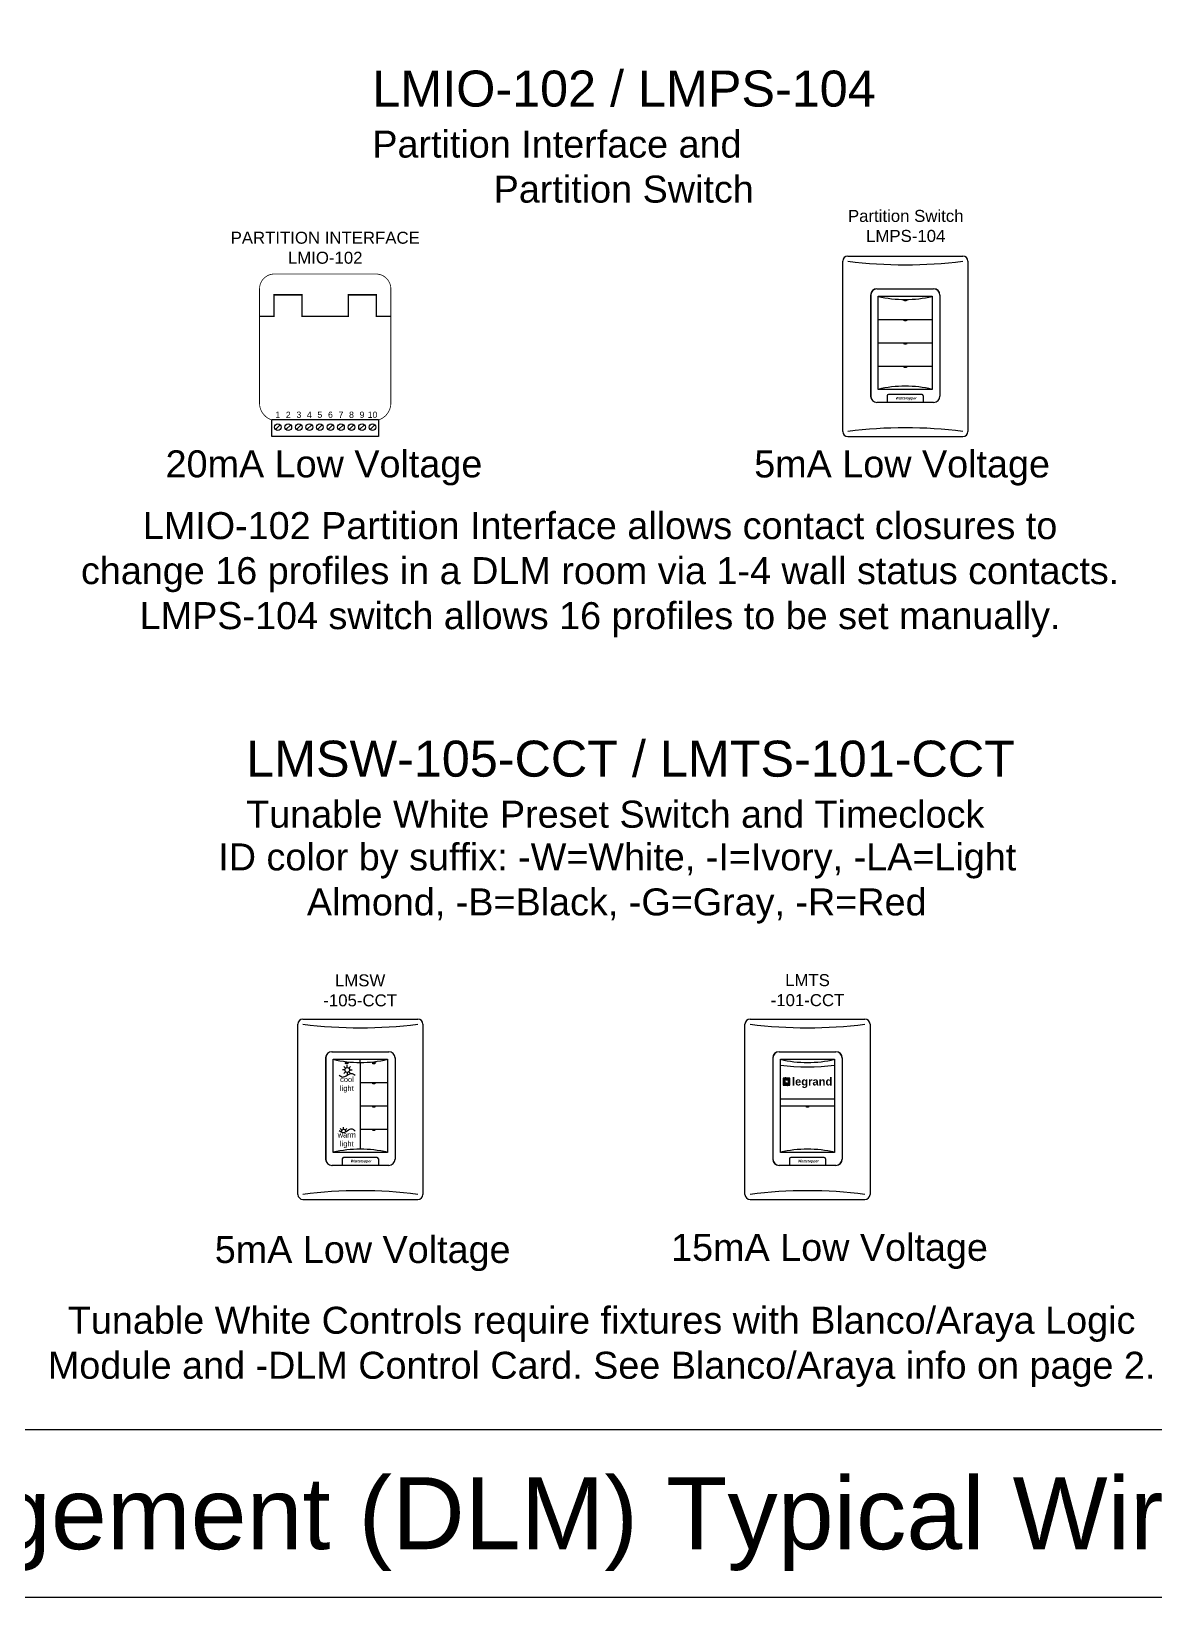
# Model space of a CAD drawing. Header units: inches. Extents: x 59 to 3361, y -1026 to 1732.
# Drawn here: x 2022.3 to 2233, y 38 to 331.7 of the extents above; entities that cross this region are included whole.
import ezdxf

# ---------------------------------------------------------------- set-up
doc = ezdxf.new("R2010")
doc.units = ezdxf.units.IN
doc.header["$MEASUREMENT"] = 0
doc.styles.add('ARIAL', font='arial.ttf')

# ---------------------------------------------------------------- blocks, each defined once
blk = doc.blocks.new('WallPlate1Gang')
for p, q in [((-11.72, 0.96), (-11.72, 32.87)), ((-10.76, 33.83), (10.76, 33.83)), ((11.72, 32.87), (11.72, 0.96)), ((-6.49, 26.51), (-6.49, 7.57)), ((-5.31, 27.69), (5.31, 27.69)), ((6.49, 26.51), (6.49, 7.57)), ((5.31, 6.39), (-5.31, 6.39)), ((-10.76, 0), (10.76, 0))]:
    blk.add_line(p, q)
for centre, radius, start, end in [((-10.76, 32.87), 0.96, 90, 180), ((0, 117.5), 85.31, 262.7571, 277.2429), ((10.76, 32.87), 0.96, 0, 90), ((-5.31, 26.51), 1.18, 90, 180), ((5.31, 26.51), 1.18, 0, 90), ((-5.31, 7.57), 1.18, 180, 270), ((5.31, 7.57), 1.18, 270, 0), ((-10.76, 0.96), 0.96, 180, 270), ((0, -83.67), 85.31, 82.7571, 97.2429), ((10.76, 0.96), 0.96, 270, 0)]:
    blk.add_arc(centre, radius, start, end)
blk = doc.blocks.new('*U113')
blk.add_blockref('WallPlate1Gang', (0, -0.01))
blk = doc.blocks.new('*U288')
for p, q in [((-5.32, 21.31), (5.32, 21.31)), ((-6.5, 20.13), (-6.5, 1.18)), ((-5.07, 2.44), (-5.07, 19.89)), ((-5.07, 19.89), (5.07, 19.89)), ((-5.07, 19.89), (5.07, 19.89)), ((-0.33, 19.29), (-0.33, 19.19)), ((0.33, 19.29), (0.33, 19.19)), ((5.07, 19.89), (5.07, 2.44)), ((6.5, 20.13), (6.5, 1.18)), ((-5.07, 15.52), (0, 15.52)), ((-0.33, 15.53), (-0.33, 15.42)), ((0, 15.52), (5.07, 15.52)), ((0.33, 15.53), (0.33, 15.42)), ((-5.07, 11.16), (0, 11.16)), ((-0.33, 11.17), (-0.33, 11.06)), ((0, 11.16), (5.07, 11.16)), ((0.33, 11.17), (0.33, 11.06)), ((-5.07, 6.8), (0, 6.8)), ((-0.33, 6.81), (-0.33, 6.7)), ((0, 6.8), (5.07, 6.8)), ((0.33, 6.81), (0.33, 6.7)), ((5.32, 0), (-5.32, 0)), ((5.07, 2.44), (-5.07, 2.44)), ((5.07, 2.44), (-5.07, 2.44)), ((-3.38, 1.24), (-3.38, 0)), ((3.14, 1.48), (-3.14, 1.48)), ((3.38, 1.24), (3.38, 0))]:
    blk.add_line(p, q)
for centre, radius, start, end in [((-5.32, 20.13), 1.18, 90, 180), ((5.32, 20.13), 1.18, 0, 90), ((0, 41.25), 21.96, 256.6482, 283.3518), ((0, 19.73), 0.639, 238.6629, 301.3371), ((0, 15.97), 0.639, 238.6629, 301.3371), ((0, 11.61), 0.639, 238.6629, 301.3371), ((0, 7.25), 0.639, 238.6629, 301.3371), ((0, -18.92), 21.96, 76.6482, 103.3518), ((-5.32, 1.18), 1.18, 180, 270), ((-3.14, 1.24), 0.239, 90, 180), ((3.14, 1.24), 0.239, 0, 90), ((5.32, 1.18), 1.18, 270, 0)]:
    blk.add_arc(centre, radius, start, end)
at = {"style": 'ARIAL'}
for s, insert, char_height, width, attachment_point in [('Partition Switch\\PLMPS-104', (0.09, 36.09), 2.25, 40.9705, 2), ('{\\fArial|b1|i1|c0|p34;Wattstopper}', (-1.79, 1.04), 0.4798, 3.7953, 1)]:
    blk.add_mtext(s, dxfattribs=dict(at, insert=insert, char_height=char_height, width=width, attachment_point=attachment_point))
blk = doc.blocks.new('LMIO-102_TW')
for p, q in [((-9.33, -21.22), (-8.44, -20.32)), ((-7.35, -21.22), (-6.46, -20.32)), ((-5.38, -21.22), (-4.49, -20.32)), ((-3.41, -21.22), (-2.51, -20.32)), ((-1.43, -21.22), (-0.54, -20.32)), ((0.54, -21.22), (1.43, -20.32)), ((2.51, -21.22), (3.41, -20.32)), ((4.49, -21.22), (5.38, -20.32)), ((6.46, -21.22), (7.36, -20.32)), ((8.44, -21.22), (9.33, -20.32))]:
    blk.add_line(p, q)
at = {"linetype": 'Continuous', "const_width": 0.144}
for points in [[(0.01, 7.94), (-9.52, 7.94, 0.414214), (-12.3, 5.15), (-12.3, -16.47, 0.302646), (-10.02, -19.42, 0.302646)], [(0.01, 7.94), (9.53, 7.94, -0.414214), (12.31, 5.15), (12.31, -16.47, -0.303521), (10.02, -19.42, -0.303521)]]:
    blk.add_lwpolyline(points, format="xyb", dxfattribs=at)
at = {"const_width": 0.265}
blk.add_lwpolyline([(-12.3, 0), (-9.59, 0), (-9.59, 4.03), (-4.33, 4.03), (-4.33, 0), (4.33, 0), (4.33, 4.03), (9.59, 4.03), (9.59, 0), (12.31, 0)], dxfattribs=at)
blk.add_lwpolyline([(-10.02, -19.33), (10.02, -19.33), (10.02, -22.53), (-10.02, -22.53)], close=True)
for centre in [(-8.88, -20.77), (-6.91, -20.77), (-4.93, -20.77), (-2.96, -20.77), (-0.99, -20.77), (0.99, -20.77), (2.96, -20.77), (4.93, -20.77), (6.91, -20.77), (8.88, -20.77)]:
    blk.add_circle(centre, 0.631)
at = {"style": 'ARIAL'}
for s, insert, char_height, width, attachment_point in [('PARTITION INTERFACE \\PLMIO-102', (0.01, 15.87), 2.25, 44.6004, 2), ('1', (-8.88, -19.04), 1.17, 38.6074, 8), ('2', (-6.91, -19.04), 1.17, 38.6074, 8), ('3', (-4.93, -19.04), 1.17, 38.6074, 8), ('4', (-2.96, -19.04), 1.17, 38.6074, 8), ('5', (-0.99, -19.04), 1.17, 38.6074, 8), ('6', (0.99, -19.04), 1.17, 38.6074, 8), ('7', (2.96, -19.04), 1.17, 38.6074, 8), ('8', (4.93, -19.04), 1.17, 38.6074, 8), ('9', (6.91, -19.04), 1.17, 38.6074, 8), ('10', (8.88, -19.04), 1.168, 38.6074, 8)]:
    blk.add_mtext(s, dxfattribs=dict(at, insert=insert, char_height=char_height, width=width, attachment_point=attachment_point))
blk = doc.blocks.new('*U307')
blk.add_blockref('LMIO-102_TW', (0, 0))
blk = doc.blocks.new('*U289')
h = blk.add_hatch(color=256)
h.dxf.hatch_style = 1
h.paths.add_polyline_path([(-4.2, 16.37), (-4.55, 16.37), (-4.55, 15.04), (-3.82, 15.04), (-3.82, 15.4), (-4.2, 15.4)])
h.paths.add_polyline_path([(-4.16, 16.02), (-4.07, 16.02), (-4.07, 16.5), (-4.16, 16.5)])
h.paths.add_polyline_path([(-3.64, 16.02), (-3.64, 15.04), (-3.3, 15.04), (-3.3, 16.37), (-4.02, 16.37), (-4.02, 16.02)])
h.paths.add_polyline_path([(-3.69, 15.4), (-3.77, 15.4), (-3.77, 14.91), (-3.69, 14.91)])
for p, q in [((-5.32, 21.31), (5.32, 21.31)), ((-6.5, 20.13), (-6.5, 1.18)), ((-5.07, 2.44), (-5.07, 19.89)), ((-5.07, 19.89), (5.07, 19.89)), ((-5.07, 19.89), (5.07, 19.89)), ((5.07, 19.89), (5.07, 2.44)), ((6.5, 20.13), (6.5, 1.18)), ((-5.07, 12.49), (5.07, 12.49)), ((-5.07, 11.16), (0, 11.16)), ((-0.33, 11.17), (-0.33, 11.06)), ((0, 11.16), (5.07, 11.16)), ((0.33, 11.17), (0.33, 11.06)), ((5.32, 0), (-5.32, 0)), ((5.07, 2.44), (-5.07, 2.44)), ((5.07, 2.44), (-5.07, 2.44)), ((-3.38, 1.24), (-3.38, 0)), ((3.14, 1.48), (-3.14, 1.48)), ((3.38, 1.24), (3.38, 0))]:
    blk.add_line(p, q)
for points in [[(-4.55, 15.04), (-3.82, 15.04), (-3.82, 15.4), (-4.2, 15.4), (-4.2, 16.37), (-4.55, 16.37)], [(-4.16, 16.5), (-4.07, 16.5), (-4.07, 16.02), (-4.16, 16.02)], [(-3.3, 16.37), (-4.02, 16.37), (-4.02, 16.02), (-3.64, 16.02), (-3.64, 15.04), (-3.3, 15.04)], [(-3.69, 14.91), (-3.77, 14.91), (-3.77, 15.4), (-3.69, 15.4)]]:
    blk.add_lwpolyline(points, close=True)
for centre, radius, start, end in [((-5.32, 20.13), 1.18, 90, 180), ((5.32, 20.13), 1.18, 0, 90), ((0, 41.25), 21.96, 256.6482, 283.3518), ((0, 61.95), 43.47, 263.3014, 276.6986), ((0, 11.61), 0.639, 238.6629, 301.3371), ((0, -18.92), 21.96, 76.6482, 103.3518), ((-5.32, 1.18), 1.18, 180, 270), ((-3.14, 1.24), 0.239, 90, 180), ((3.14, 1.24), 0.239, 0, 90), ((5.32, 1.18), 1.18, 270, 0)]:
    blk.add_arc(centre, radius, start, end)
at = {"style": 'ARIAL'}
for s, insert, char_height, width, attachment_point in [('LMTS\\P-101-CCT', (0, 35.85), 2.25, 40.9705, 2), ('{\\fArial|b1|i0|c0|p34;legrand}', (0.87, 16.47), 1.5, 6.854, 2), ('{\\fArial|b1|i1|c0|p34;Wattstopper}', (-1.79, 1.04), 0.4798, 3.7953, 1)]:
    blk.add_mtext(s, dxfattribs=dict(at, insert=insert, char_height=char_height, width=width, attachment_point=attachment_point))
blk = doc.blocks.new('*U290')
for p, q in [((-5.32, 21.31), (5.32, 21.31)), ((-6.5, 20.13), (-6.5, 1.18)), ((-5.07, 2.44), (-5.07, 19.89)), ((-5.07, 19.89), (5.07, 19.89)), ((-5.07, 19.89), (5.07, 19.89)), ((-2.9, 17.88), (-3.35, 17.88)), ((-2.77, 18.19), (-3.09, 18.51)), ((-2.87, 19.29), (-2.87, 19.19)), ((-2.2, 19.29), (-2.87, 19.29)), ((-2.46, 18.32), (-2.46, 18.77)), ((-2.2, 19.29), (-2.2, 19.19)), ((-2.14, 18.19), (-1.83, 18.51)), ((-2.01, 17.88), (-1.56, 17.88)), ((0, 19.29), (0, 19.89)), ((0, 19.29), (0, 3.04)), ((2.2, 19.29), (2.2, 19.19)), ((2.2, 19.29), (2.87, 19.29)), ((2.87, 19.29), (2.87, 19.19)), ((5.07, 19.89), (5.07, 2.44)), ((6.5, 20.13), (6.5, 1.18)), ((-2.77, 17.56), (-3.09, 17.25)), ((-2.46, 17.43), (-2.46, 16.99)), ((-2.14, 17.56), (-1.83, 17.25)), ((0, 15.52), (5.07, 15.52)), ((2.2, 15.52), (2.2, 15.42)), ((2.87, 15.52), (2.87, 15.42)), ((0, 11.16), (5.07, 11.16)), ((2.2, 11.16), (2.2, 11.06)), ((2.87, 11.16), (2.87, 11.06)), ((-3.46, 6.59), (-3.78, 6.91)), ((-3.14, 6.72), (-3.14, 7.17)), ((-2.83, 6.59), (-2.51, 6.91)), ((0, 6.8), (5.07, 6.8)), ((2.2, 6.8), (2.2, 6.7)), ((2.87, 6.8), (2.87, 6.7)), ((5.32, 0), (-5.32, 0)), ((5.07, 2.44), (-5.07, 2.44)), ((-3.38, 1.24), (-3.38, 0)), ((3.14, 1.48), (-3.14, 1.48)), ((3.38, 1.24), (3.38, 0))]:
    blk.add_line(p, q)
blk.add_circle((-2.46, 17.88), 0.445)
for centre, radius, start, end in [((-5.32, 20.13), 1.18, 90, 180), ((5.32, 20.13), 1.18, 0, 90), ((0, 41.25), 21.96, 256.6482, 283.3518), ((-2.54, 19.73), 0.639, 238.6629, 301.3371), ((2.54, 19.73), 0.639, 238.6629, 301.3371), ((2.54, 15.96), 0.639, 238.6629, 301.3371), ((2.54, 11.6), 0.639, 238.6629, 301.3371), ((-3.14, 6.28), 0.445, 8.2877, 182.8396), ((2.54, 7.24), 0.639, 238.6629, 301.3371), ((0, -18.92), 21.96, 76.6482, 103.3518), ((-5.32, 1.18), 1.18, 180, 270), ((-3.14, 1.24), 0.239, 90, 180), ((3.14, 1.24), 0.239, 0, 90), ((5.32, 1.18), 1.18, 270, 0)]:
    blk.add_arc(centre, radius, start, end)
for points in [[(-3.94, 16.92), (-3.34, 16.56), (-1.56, 17.23), (-0.99, 16.89)], [(-3.94, 6.51), (-3.34, 6.16), (-1.56, 6.83), (-0.99, 6.49)]]:
    blk.add_spline(points, degree=3)
at = {"style": 'ARIAL'}
for s, insert, char_height, width, attachment_point in [('LMSW\\P-105-CCT', (-0.04, 35.81), 2.25, 40.9705, 2), ('{\\fArial|b1|i1|c0|p34;Wattstopper}', (-1.79, 1.04), 0.4798, 3.7953, 1)]:
    blk.add_mtext(s, dxfattribs=dict(at, insert=insert, char_height=char_height, width=width, attachment_point=attachment_point))
at = {"char_height": 1, "attachment_point": 1, "style": 'ARIAL'}
for s, insert in [('\\pi-0.94873;cool\\P\\pi-0.97533;light', (-2.84, 16.62)), ('\\pi-1.404;warm\\P\\pi-0.97533;light', (-2.84, 6.22))]:
    blk.add_mtext_dynamic_manual_height_columns(s, width=0.5125, gutter_width=1, heights=[0], dxfattribs=dict(at, insert=insert))

msp = doc.modelspace()

# ---------------------------------------------------------------- linework, layer by layer
for points in [[(1461.06, 765.62), (2585.54, 765.62), (2585.54, 38.02), (1461.06, 38.02)], [(1480.77, 69.52), (2559.03, 69.52), (2559.03, 745.14), (1480.77, 745.14)]]:
    msp.add_lwpolyline(points, close=True)

# ---------------------------------------------------------------- block references
for name, p in [('*U288', (2186.05, 262.11)), ('*U307', (2077.34, 278.24)), ('*U113', (2186.06, 255.72)), ('*U290', (2083.93, 119.07)), ('*U289', (2167.73, 119.07)), ('*U113', (2083.94, 112.68)), ('*U113', (2167.73, 112.68))]:
    msp.add_blockref(name, p)

# ---------------------------------------------------------------- texts
at = {"style": 'ARIAL'}
for s, width, heights, insert, char_height, attachment_point in [('\\pi2.4921;{\\H1.3333x;LMIO-102 / LMPS-104\\P\\pi15.019;}Partition Interface and\\P\\pi25.23;Partition Switch', 98.1743, [0], (2083.69, 324.32), 5.0625, 1), ('\\pi15.496;{\\C1;20mA Low Voltage}', 89.8563, [0], (2031.94, 253.12), 5.0625, 1), ('\\pi17.645;{\\C1;5mA Low Voltage}', 90.1342, [0], (2140.1, 253.1), 5.0625, 1), ('\\pi12.636;{\\H1.3333x;LMSW-105-CCT / LMTS-101-CCT\\P\\pi15.154;}Tunable White Preset Switch and Timeclock', 168.4739, [0], (2049.9, 198.69), 5.0625, 1), ('\\pi17.645;{\\C1;5mA Low Voltage}', 90.1342, [0], (2039.01, 105.82), 5.0625, 1), ('\\pi15.916;{\\C1;15mA Low Voltage}', 90.1342, [0], (2126.26, 106.23), 5.0625, 1), ('{\\fArial|b1|i0|c0|p34;Wattstopper} Digital Lighting Management (DLM) Typical Wiring Details ', 1213.6821, [82.57], (2023.3, 51.82), 13.5, 5)]:
    msp.add_mtext_dynamic_manual_height_columns(s, width=width, gutter_width=70, heights=heights, dxfattribs=dict(at, insert=insert, char_height=char_height, attachment_point=attachment_point))
at = {"char_height": 5.0625, "style": 'ARIAL'}
for s, insert, width, attachment_point in [('LMIO-102 Partition Interface allows contact closures to change 16 profiles in a DLM room via 1-4 wall status contacts. LMPS-104 switch allows 16 profiles to be set manually.', (2128.86, 241.54), 195.3256, 2), ('\\pi3.7714;ID color by suffix: -W=White, -I=Ivory, -LA=Light \\P\\pi20.373;Almond, -B=Black, -G=Gray, -R=Red', (2053.54, 179.43), 156.3789, 1), ('Tunable White Controls require fixtures with Blanco/Araya Logic Module and -DLM Control Card. See Blanco/Araya info on page 2.', (2129.15, 92.56), 209.9689, 2)]:
    msp.add_mtext(s, dxfattribs=dict(at, insert=insert, width=width, attachment_point=attachment_point))

doc.saveas('drawing.dxf')
